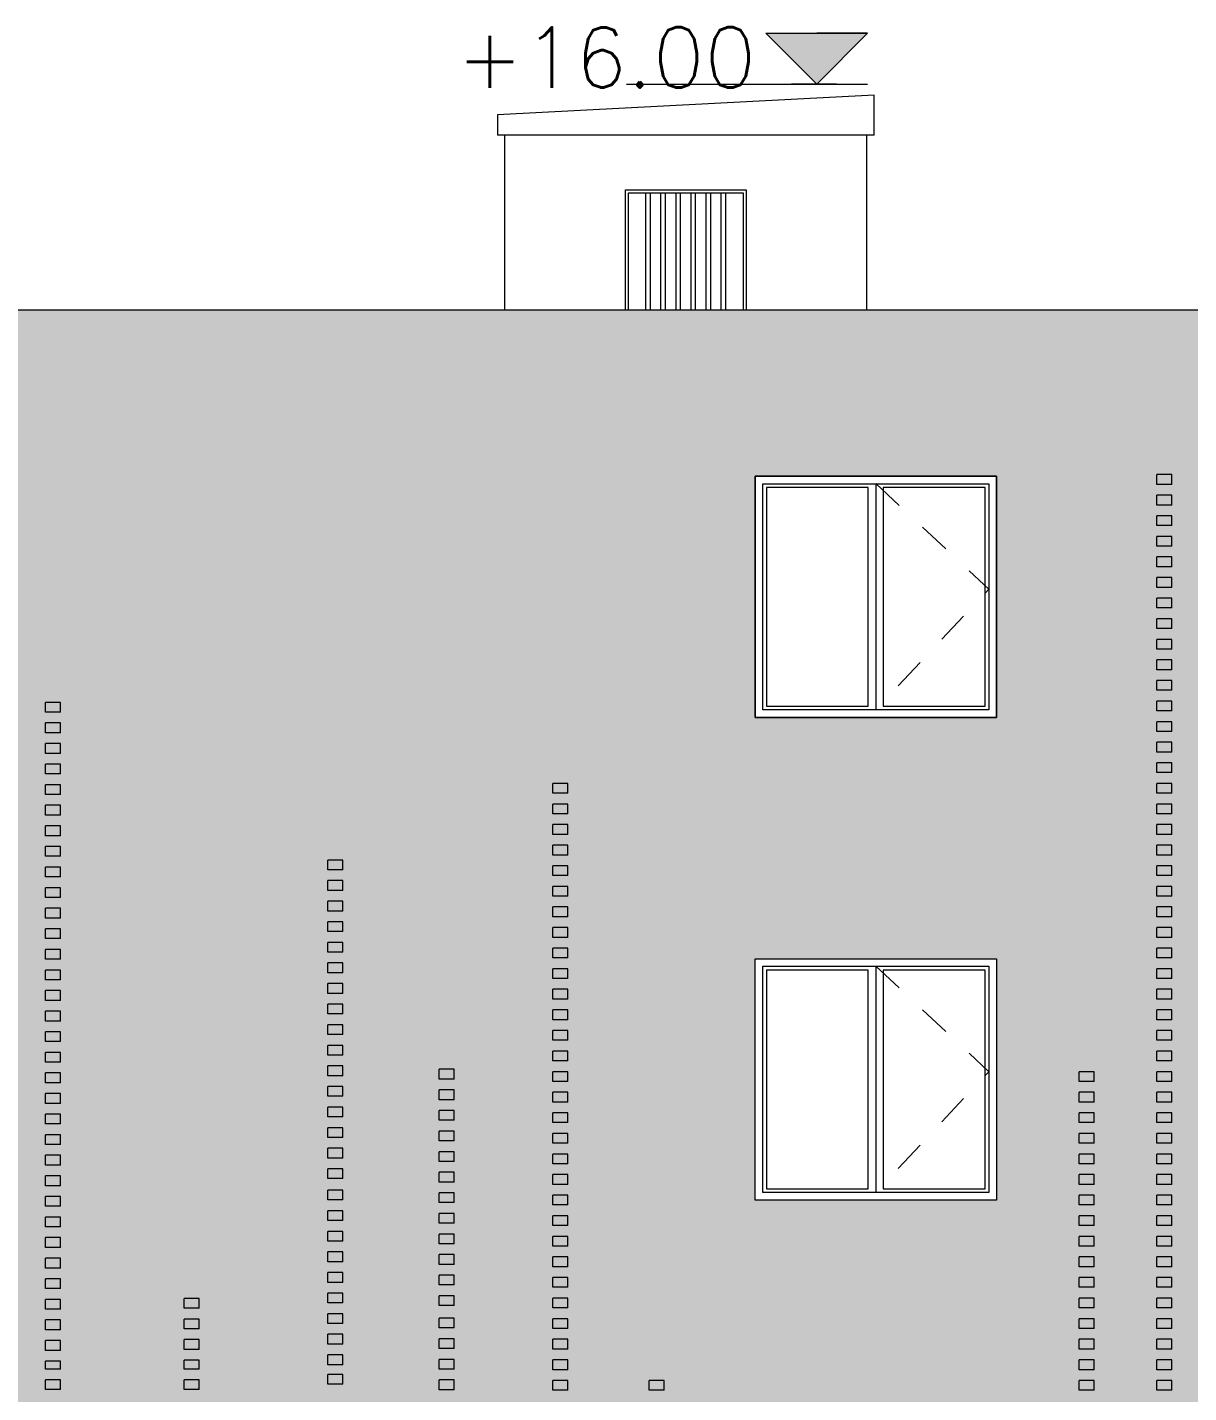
# Model space of a CAD drawing. Header units: metres. Extents: x 476297 to 476657, y 4620828 to 4621206.
# Drawn here: x 476553.7 to 476561.4, y 4621031.99 to 4621041.04 of the extents above; entities that cross this region are included whole.
import ezdxf

# ---------------------------------------------------------------- set-up
doc = ezdxf.new("R2010")
doc.units = ezdxf.units.M
doc.header["$MEASUREMENT"] = 0
doc.linetypes.add('Dashed', pattern=[0.423333, 0.211667, -0.211667])
for name, color, linetype in [('0_Pen_No__1', 7, 'Continuous'), ('0_Pen_No__250', 7, 'Continuous'), ('0_Pen_No__7', 7, 'Continuous'), ('2D Drafting - General_Pen_No__7', 7, 'Continuous'), ('New2D Drafting - General_Pen_No__30_Pen_No__9_Pen_No__9', 7, 'Continuous'), ('NewNew_SAVELE_CONT-MJR_Pen_No__30', 7, 'Continuous'), ('Newshenobebi', 7, 'Continuous'), ('NewStructural - Bearing', 7, 'Continuous'), ('Structural - Bearing_Pen_No__7_Pen_No__7', 7, 'Continuous'), ('zoma_Pen_No__1', 7, 'Continuous')]:
    doc.layers.add(name, color=color, linetype=linetype)

msp = doc.modelspace()

# ---------------------------------------------------------------- hatches: boundary and pattern name
at = {"layer": '0_Pen_No__250', "linetype": 'Continuous', "lineweight": 0}
msp.add_hatch(color=142, dxfattribs=at).paths.add_polyline_path([(476558.9339, 4621040.6655), (476558.5962, 4621041.0031), (476559.2714, 4621041.0032)])
at = {"layer": 'New2D Drafting - General_Pen_No__30_Pen_No__9_Pen_No__9', "linetype": 'Continuous', "lineweight": 0}
h = msp.add_hatch(dxfattribs=at)
h.set_pattern_fill('BRICK___RUNNING_BOND', color=252, style=0, pattern_type=2)
h.set_pattern_definition([(180, (476560.325686, 4621034.17524), (0, 0.06664), []), (90, (476560.32569, 4621034.17524), (0.2448, 0), [0.06664, -0.06664]), (90, (476560.20329, 4621034.24188), (0.2448, 0), [0.06664, -0.06664])])
h.paths.add_polyline_path([(476553.1553, 4621031.666), (476553.2251, 4621031.666), (476553.2251, 4621029.066), (476570.9254, 4621029.066), (476570.9254, 4621024.666), (476570.9954, 4621024.666), (476570.9954, 4621029.166), (476570.9954, 4621039.1656), (476553.1553, 4621039.1656), (476553.1553, 4621038.706)])
h.paths.add_polyline_path([(476558.5251, 4621031.666), (476560.1251, 4621031.666), (476560.1251, 4621030.066), (476558.5251, 4621030.066)], flags=0)
h.paths.add_polyline_path([(476560.1251, 4621036.466), (476560.1251, 4621038.066), (476558.5251, 4621038.066), (476558.5251, 4621036.466)], flags=0)
h.paths.add_polyline_path([(476558.5251, 4621034.866), (476560.1251, 4621034.866), (476560.1251, 4621033.266), (476558.5251, 4621033.266)], flags=0)
h.paths.add_polyline_path([(476565.8257, 4621030.066), (476564.2253, 4621030.066), (476564.2253, 4621031.666), (476565.8257, 4621031.666)], flags=0)
h.paths.add_polyline_path([(476564.2253, 4621034.866), (476565.8257, 4621034.866), (476565.8257, 4621033.266), (476564.2253, 4621033.266)], flags=0)
h.paths.add_polyline_path([(476564.2253, 4621038.066), (476564.2253, 4621036.466), (476565.8257, 4621036.466), (476565.8257, 4621038.066)], flags=0)

# ---------------------------------------------------------------- linework, layer by layer
at = {"layer": '0_Pen_No__1', "color": 7, "linetype": 'Continuous', "lineweight": 0, "flags": 128}
for points in [[(476558.9339, 4621040.6655), (476558.5962, 4621041.0031), (476558.9338, 4621041.0032)], [(476558.9339, 4621040.6655), (476559.2714, 4621041.0032), (476558.9338, 4621041.0032)], [(476557.6715, 4621040.6652), (476559.2715, 4621040.6656)]]:
    msp.add_lwpolyline(points, dxfattribs=at)
at = {"layer": '0_Pen_No__250', "color": 142, "linetype": 'Continuous', "lineweight": 0, "flags": 128}
msp.add_lwpolyline([(476558.9339, 4621040.6655), (476558.5962, 4621041.0031), (476559.2714, 4621041.0032)], close=True, dxfattribs=at)
at = {"layer": '0_Pen_No__7', "color": 7, "linetype": 'Continuous', "lineweight": 0}
for p, q in [((476559.3157, 4621040.5933), (476556.8152, 4621040.4616)), ((476556.8152, 4621040.4616), (476556.8152, 4621040.3276)), ((476559.3157, 4621040.3276), (476556.8152, 4621040.3276))]:
    msp.add_line(p, q, dxfattribs=at)
at = {"layer": '0_Pen_No__7', "color": 7, "linetype": 'Continuous', "lineweight": 0, "flags": 128}
for points in [[(476558.5251, 4621038.066), (476560.1251, 4621038.066), (476560.1251, 4621036.466), (476558.5251, 4621036.466)], [(476558.5251, 4621034.866), (476560.1251, 4621034.866), (476560.1251, 4621033.266), (476558.5251, 4621033.266)]]:
    msp.add_lwpolyline(points, close=True, dxfattribs=at)
at = {"layer": '2D Drafting - General_Pen_No__7', "color": 7, "linetype": 'Dashed', "lineweight": 0, "flags": 128}
for points in [[(476559.3247, 4621038.0166), (476560.0749, 4621037.3168), (476559.3252, 4621036.516)], [(476559.3247, 4621034.8166), (476560.0749, 4621034.1168), (476559.3252, 4621033.316)]]:
    msp.add_lwpolyline(points, dxfattribs=at)
at = {"layer": 'New2D Drafting - General_Pen_No__30_Pen_No__9_Pen_No__9', "color": 7, "linetype": 'Continuous', "lineweight": 0, "flags": 128}
for points in [[(476553.1553, 4621031.666), (476553.2251, 4621031.666), (476553.2251, 4621029.066), (476570.9254, 4621029.066), (476570.9254, 4621024.666), (476570.9954, 4621024.666), (476570.9954, 4621029.166), (476570.9954, 4621039.1656), (476553.1553, 4621039.1656), (476553.1553, 4621038.706)], [(476560.1251, 4621036.466), (476560.1251, 4621038.066), (476558.5251, 4621038.066), (476558.5251, 4621036.466)], [(476558.5251, 4621034.866), (476560.1251, 4621034.866), (476560.1251, 4621033.266), (476558.5251, 4621033.266)]]:
    msp.add_lwpolyline(points, close=True, dxfattribs=at)
at = {"layer": 'NewNew_SAVELE_CONT-MJR_Pen_No__30', "color": 7, "linetype": 'Continuous', "lineweight": 0}
msp.add_line((476559.3157, 4621040.3276), (476559.3157, 4621040.5933), dxfattribs=at)
at = {"layer": 'Newshenobebi', "color": 7, "linetype": 'Continuous', "lineweight": 0}
for p, q in [((476557.8002, 4621039.1656), (476557.8002, 4621039.9454)), ((476557.8302, 4621039.1656), (476557.8302, 4621039.9454)), ((476557.9002, 4621039.1656), (476557.9002, 4621039.9454)), ((476557.9302, 4621039.1656), (476557.9302, 4621039.9454)), ((476558.0002, 4621039.1656), (476558.0002, 4621039.9454)), ((476558.0302, 4621039.1656), (476558.0302, 4621039.9454)), ((476558.1002, 4621039.1656), (476558.1002, 4621039.9454)), ((476558.1302, 4621039.1656), (476558.1302, 4621039.9454)), ((476558.2002, 4621039.1656), (476558.2002, 4621039.9454)), ((476558.2302, 4621039.1656), (476558.2302, 4621039.9454)), ((476558.3002, 4621039.1656), (476558.3002, 4621039.9454)), ((476558.3302, 4621039.1656), (476558.3302, 4621039.9454))]:
    msp.add_line(p, q, dxfattribs=at)
for points in [[(476557.6652, 4621039.1656), (476557.6652, 4621039.9654), (476558.4652, 4621039.9654), (476558.4652, 4621039.1656)], [(476557.6852, 4621039.1656), (476557.6852, 4621039.9454), (476558.4452, 4621039.9454), (476558.4452, 4621039.1656)]]:
    msp.add_lwpolyline(points, dxfattribs=at)
at = {"layer": 'NewStructural - Bearing', "color": 7, "linetype": 'Continuous', "lineweight": 0}
for p, q in [((476559.0652, 4621040.6654), (476558.7652, 4621040.6654)), ((476556.8652, 4621039.1656), (476556.8652, 4621040.3276)), ((476559.2657, 4621039.1656), (476559.2657, 4621040.3276)), ((476561.1892, 4621038.011), (476561.1892, 4621038.076)), ((476561.2889, 4621038.076), (476561.1892, 4621038.076)), ((476561.2889, 4621038.011), (476561.2889, 4621038.076)), ((476561.2889, 4621038.011), (476561.1892, 4621038.011)), ((476561.1892, 4621037.8745), (476561.1892, 4621037.9395)), ((476561.2889, 4621037.9395), (476561.1892, 4621037.9395)), ((476561.2889, 4621037.8745), (476561.2889, 4621037.9395)), ((476561.2889, 4621037.8745), (476561.1892, 4621037.8745)), ((476561.1892, 4621037.738), (476561.1892, 4621037.803)), ((476561.2889, 4621037.803), (476561.1892, 4621037.803)), ((476561.2889, 4621037.738), (476561.2889, 4621037.803)), ((476561.2889, 4621037.738), (476561.1892, 4621037.738)), ((476561.1892, 4621037.6015), (476561.1892, 4621037.6665)), ((476561.2889, 4621037.6665), (476561.1892, 4621037.6665)), ((476561.2889, 4621037.6015), (476561.2889, 4621037.6665)), ((476561.2889, 4621037.6015), (476561.1892, 4621037.6015)), ((476561.1892, 4621037.465), (476561.1892, 4621037.53)), ((476561.2889, 4621037.53), (476561.1892, 4621037.53)), ((476561.2889, 4621037.465), (476561.2889, 4621037.53)), ((476561.2889, 4621037.465), (476561.1892, 4621037.465)), ((476561.1892, 4621037.3284), (476561.1892, 4621037.3934)), ((476561.2889, 4621037.3934), (476561.1892, 4621037.3934)), ((476561.2889, 4621037.3284), (476561.2889, 4621037.3934)), ((476561.2889, 4621037.3284), (476561.1892, 4621037.3284)), ((476561.1892, 4621037.1919), (476561.1892, 4621037.2569)), ((476561.2889, 4621037.2569), (476561.1892, 4621037.2569)), ((476561.2889, 4621037.1919), (476561.2889, 4621037.2569)), ((476561.2889, 4621037.1919), (476561.1892, 4621037.1919)), ((476561.1892, 4621037.0554), (476561.1892, 4621037.1204)), ((476561.2889, 4621037.1204), (476561.1892, 4621037.1204)), ((476561.2889, 4621037.0554), (476561.1892, 4621037.0554)), ((476561.2889, 4621037.0554), (476561.2889, 4621037.1204)), ((476561.1892, 4621036.9189), (476561.1892, 4621036.9839)), ((476561.2889, 4621036.9839), (476561.1892, 4621036.9839)), ((476561.2889, 4621036.9189), (476561.2889, 4621036.9839)), ((476561.2889, 4621036.9189), (476561.1892, 4621036.9189)), ((476561.1892, 4621036.7824), (476561.1892, 4621036.8474)), ((476561.2889, 4621036.8474), (476561.1892, 4621036.8474)), ((476561.2889, 4621036.7824), (476561.1892, 4621036.7824)), ((476561.2889, 4621036.7824), (476561.2889, 4621036.8474)), ((476561.1892, 4621036.6459), (476561.1892, 4621036.7109)), ((476561.2889, 4621036.7109), (476561.1892, 4621036.7109)), ((476561.2889, 4621036.6459), (476561.2889, 4621036.7109)), ((476561.2889, 4621036.6459), (476561.1892, 4621036.6459)), ((476553.818, 4621036.5008), (476553.818, 4621036.5658)), ((476553.9176, 4621036.5658), (476553.818, 4621036.5658)), ((476553.9176, 4621036.5008), (476553.818, 4621036.5008)), ((476553.9176, 4621036.5008), (476553.9176, 4621036.5658)), ((476561.1892, 4621036.5093), (476561.1892, 4621036.5743)), ((476561.2889, 4621036.5743), (476561.1892, 4621036.5743)), ((476561.2889, 4621036.5093), (476561.1892, 4621036.5093)), ((476561.2889, 4621036.5093), (476561.2889, 4621036.5743)), ((476553.818, 4621036.3643), (476553.818, 4621036.4293)), ((476553.9176, 4621036.4293), (476553.818, 4621036.4293)), ((476553.9176, 4621036.3643), (476553.9176, 4621036.4293)), ((476561.1892, 4621036.3728), (476561.1892, 4621036.4378)), ((476561.2889, 4621036.4378), (476561.1892, 4621036.4378)), ((476561.2889, 4621036.3728), (476561.2889, 4621036.4378)), ((476553.9176, 4621036.3643), (476553.818, 4621036.3643)), ((476561.2889, 4621036.3728), (476561.1892, 4621036.3728)), ((476553.818, 4621036.2278), (476553.818, 4621036.2928)), ((476553.9176, 4621036.2928), (476553.818, 4621036.2928)), ((476553.9176, 4621036.2278), (476553.818, 4621036.2278)), ((476553.9176, 4621036.2278), (476553.9176, 4621036.2928)), ((476561.1892, 4621036.2363), (476561.1892, 4621036.3013)), ((476561.2889, 4621036.3013), (476561.1892, 4621036.3013)), ((476561.2889, 4621036.2363), (476561.1892, 4621036.2363)), ((476561.2889, 4621036.2363), (476561.2889, 4621036.3013)), ((476553.818, 4621036.0912), (476553.818, 4621036.1562)), ((476553.9176, 4621036.1562), (476553.818, 4621036.1562)), ((476553.9176, 4621036.0912), (476553.9176, 4621036.1562)), ((476561.1892, 4621036.0998), (476561.1892, 4621036.1648)), ((476561.2889, 4621036.1648), (476561.1892, 4621036.1648)), ((476561.2889, 4621036.0998), (476561.2889, 4621036.1648)), ((476553.9176, 4621036.0912), (476553.818, 4621036.0912)), ((476561.2889, 4621036.0998), (476561.1892, 4621036.0998)), ((476553.818, 4621035.9547), (476553.818, 4621036.0197)), ((476553.9176, 4621036.0197), (476553.818, 4621036.0197)), ((476553.9176, 4621035.9547), (476553.818, 4621035.9547)), ((476553.9176, 4621035.9547), (476553.9176, 4621036.0197)), ((476557.1839, 4621035.9633), (476557.1839, 4621036.0283)), ((476557.2836, 4621036.0283), (476557.1839, 4621036.0283)), ((476557.2836, 4621035.9633), (476557.1839, 4621035.9633)), ((476557.2836, 4621035.9633), (476557.2836, 4621036.0283)), ((476561.1892, 4621035.9633), (476561.1892, 4621036.0283)), ((476561.2889, 4621036.0283), (476561.1892, 4621036.0283)), ((476561.2889, 4621035.9633), (476561.1892, 4621035.9633)), ((476561.2889, 4621035.9633), (476561.2889, 4621036.0283)), ((476553.818, 4621035.8182), (476553.818, 4621035.8832)), ((476553.9176, 4621035.8832), (476553.818, 4621035.8832)), ((476553.9176, 4621035.8182), (476553.9176, 4621035.8832)), ((476557.1839, 4621035.8268), (476557.1839, 4621035.8918)), ((476557.2836, 4621035.8918), (476557.1839, 4621035.8918)), ((476557.2836, 4621035.8268), (476557.2836, 4621035.8918)), ((476561.1892, 4621035.8268), (476561.1892, 4621035.8918)), ((476561.2889, 4621035.8918), (476561.1892, 4621035.8918)), ((476561.2889, 4621035.8268), (476561.2889, 4621035.8918)), ((476553.9176, 4621035.8182), (476553.818, 4621035.8182)), ((476557.2836, 4621035.8268), (476557.1839, 4621035.8268)), ((476561.2889, 4621035.8268), (476561.1892, 4621035.8268)), ((476553.818, 4621035.6817), (476553.818, 4621035.7467)), ((476553.9176, 4621035.7467), (476553.818, 4621035.7467)), ((476553.9176, 4621035.6817), (476553.818, 4621035.6817)), ((476553.9176, 4621035.6817), (476553.9176, 4621035.7467)), ((476557.1839, 4621035.6902), (476557.1839, 4621035.7552)), ((476557.2836, 4621035.7552), (476557.1839, 4621035.7552)), ((476557.2836, 4621035.6902), (476557.1839, 4621035.6902)), ((476557.2836, 4621035.6902), (476557.2836, 4621035.7552)), ((476561.1892, 4621035.6902), (476561.1892, 4621035.7552)), ((476561.2889, 4621035.7552), (476561.1892, 4621035.7552)), ((476561.2889, 4621035.6902), (476561.1892, 4621035.6902)), ((476561.2889, 4621035.6902), (476561.2889, 4621035.7552)), ((476553.818, 4621035.5452), (476553.818, 4621035.6102)), ((476553.9176, 4621035.6102), (476553.818, 4621035.6102)), ((476553.9176, 4621035.5452), (476553.9176, 4621035.6102)), ((476557.1839, 4621035.5537), (476557.1839, 4621035.6187)), ((476557.2836, 4621035.6187), (476557.1839, 4621035.6187)), ((476557.2836, 4621035.5537), (476557.2836, 4621035.6187)), ((476561.1892, 4621035.5537), (476561.1892, 4621035.6187)), ((476561.2889, 4621035.6187), (476561.1892, 4621035.6187)), ((476561.2889, 4621035.5537), (476561.2889, 4621035.6187)), ((476553.9176, 4621035.5452), (476553.818, 4621035.5452)), ((476555.6912, 4621035.4553), (476555.6912, 4621035.5203)), ((476555.7909, 4621035.5203), (476555.6912, 4621035.5203)), ((476555.7909, 4621035.4553), (476555.7909, 4621035.5203)), ((476557.2836, 4621035.5537), (476557.1839, 4621035.5537)), ((476561.2889, 4621035.5537), (476561.1892, 4621035.5537)), ((476553.818, 4621035.4087), (476553.818, 4621035.4737)), ((476553.9176, 4621035.4737), (476553.818, 4621035.4737)), ((476553.9176, 4621035.4087), (476553.818, 4621035.4087)), ((476553.9176, 4621035.4087), (476553.9176, 4621035.4737)), ((476555.7909, 4621035.4553), (476555.6912, 4621035.4553)), ((476557.1839, 4621035.4172), (476557.1839, 4621035.4822)), ((476557.2836, 4621035.4822), (476557.1839, 4621035.4822)), ((476557.2836, 4621035.4172), (476557.1839, 4621035.4172)), ((476557.2836, 4621035.4172), (476557.2836, 4621035.4822)), ((476561.1892, 4621035.4172), (476561.1892, 4621035.4822)), ((476561.2889, 4621035.4822), (476561.1892, 4621035.4822)), ((476561.2889, 4621035.4172), (476561.1892, 4621035.4172)), ((476561.2889, 4621035.4172), (476561.2889, 4621035.4822)), ((476553.818, 4621035.2721), (476553.818, 4621035.3371)), ((476553.9176, 4621035.3371), (476553.818, 4621035.3371)), ((476553.9176, 4621035.2721), (476553.9176, 4621035.3371)), ((476555.6912, 4621035.3188), (476555.6912, 4621035.3838)), ((476555.7909, 4621035.3838), (476555.6912, 4621035.3838)), ((476555.7909, 4621035.3188), (476555.6912, 4621035.3188)), ((476555.7909, 4621035.3188), (476555.7909, 4621035.3838)), ((476557.1839, 4621035.2807), (476557.1839, 4621035.3457)), ((476557.2836, 4621035.3457), (476557.1839, 4621035.3457)), ((476557.2836, 4621035.2807), (476557.2836, 4621035.3457)), ((476561.1892, 4621035.2807), (476561.1892, 4621035.3457)), ((476561.2889, 4621035.3457), (476561.1892, 4621035.3457)), ((476561.2889, 4621035.2807), (476561.2889, 4621035.3457)), ((476553.9176, 4621035.2721), (476553.818, 4621035.2721)), ((476555.6912, 4621035.1823), (476555.6912, 4621035.2473)), ((476555.7909, 4621035.2473), (476555.6912, 4621035.2473)), ((476555.7909, 4621035.1823), (476555.7909, 4621035.2473)), ((476557.2836, 4621035.2807), (476557.1839, 4621035.2807)), ((476561.2889, 4621035.2807), (476561.1892, 4621035.2807)), ((476553.818, 4621035.1356), (476553.818, 4621035.2006)), ((476553.9176, 4621035.2006), (476553.818, 4621035.2006)), ((476553.9176, 4621035.1356), (476553.818, 4621035.1356)), ((476553.9176, 4621035.1356), (476553.9176, 4621035.2006)), ((476555.7909, 4621035.1823), (476555.6912, 4621035.1823)), ((476557.1839, 4621035.1442), (476557.1839, 4621035.2092)), ((476557.2836, 4621035.2092), (476557.1839, 4621035.2092)), ((476557.2836, 4621035.1442), (476557.1839, 4621035.1442)), ((476557.2836, 4621035.1442), (476557.2836, 4621035.2092)), ((476561.1892, 4621035.1442), (476561.1892, 4621035.2092)), ((476561.2889, 4621035.2092), (476561.1892, 4621035.2092)), ((476561.2889, 4621035.1442), (476561.1892, 4621035.1442)), ((476561.2889, 4621035.1442), (476561.2889, 4621035.2092)), ((476553.818, 4621034.9991), (476553.818, 4621035.0641)), ((476553.9176, 4621035.0641), (476553.818, 4621035.0641)), ((476553.9176, 4621034.9991), (476553.9176, 4621035.0641)), ((476555.6912, 4621035.0457), (476555.6912, 4621035.1107)), ((476555.7909, 4621035.1107), (476555.6912, 4621035.1107)), ((476555.7909, 4621035.0457), (476555.6912, 4621035.0457)), ((476555.7909, 4621035.0457), (476555.7909, 4621035.1107)), ((476557.1839, 4621035.0077), (476557.1839, 4621035.0727)), ((476557.2836, 4621035.0727), (476557.1839, 4621035.0727)), ((476557.2836, 4621035.0077), (476557.2836, 4621035.0727)), ((476561.1892, 4621035.0077), (476561.1892, 4621035.0727)), ((476561.2889, 4621035.0727), (476561.1892, 4621035.0727)), ((476561.2889, 4621035.0077), (476561.2889, 4621035.0727)), ((476553.9176, 4621034.9991), (476553.818, 4621034.9991)), ((476555.6912, 4621034.9092), (476555.6912, 4621034.9742)), ((476555.7909, 4621034.9742), (476555.6912, 4621034.9742)), ((476555.7909, 4621034.9092), (476555.7909, 4621034.9742)), ((476557.2836, 4621035.0077), (476557.1839, 4621035.0077)), ((476561.2889, 4621035.0077), (476561.1892, 4621035.0077)), ((476553.818, 4621034.8626), (476553.818, 4621034.9276)), ((476553.9176, 4621034.9276), (476553.818, 4621034.9276)), ((476553.9176, 4621034.8626), (476553.818, 4621034.8626)), ((476553.9176, 4621034.8626), (476553.9176, 4621034.9276)), ((476555.7909, 4621034.9092), (476555.6912, 4621034.9092)), ((476557.1839, 4621034.8711), (476557.1839, 4621034.9361)), ((476557.2836, 4621034.9361), (476557.1839, 4621034.9361)), ((476557.2836, 4621034.8711), (476557.1839, 4621034.8711)), ((476557.2836, 4621034.8711), (476557.2836, 4621034.9361)), ((476561.1892, 4621034.8711), (476561.1892, 4621034.9361)), ((476561.2889, 4621034.9361), (476561.1892, 4621034.9361)), ((476561.2889, 4621034.8711), (476561.1892, 4621034.8711)), ((476561.2889, 4621034.8711), (476561.2889, 4621034.9361)), ((476553.818, 4621034.7261), (476553.818, 4621034.7911)), ((476553.9176, 4621034.7911), (476553.818, 4621034.7911)), ((476553.9176, 4621034.7261), (476553.9176, 4621034.7911)), ((476555.6912, 4621034.7727), (476555.6912, 4621034.8377)), ((476555.7909, 4621034.8377), (476555.6912, 4621034.8377)), ((476555.7909, 4621034.7727), (476555.6912, 4621034.7727)), ((476555.7909, 4621034.7727), (476555.7909, 4621034.8377)), ((476557.1839, 4621034.7346), (476557.1839, 4621034.7996)), ((476557.2836, 4621034.7996), (476557.1839, 4621034.7996)), ((476557.2836, 4621034.7346), (476557.2836, 4621034.7996)), ((476561.1892, 4621034.7346), (476561.1892, 4621034.7996)), ((476561.2889, 4621034.7996), (476561.1892, 4621034.7996)), ((476561.2889, 4621034.7346), (476561.2889, 4621034.7996)), ((476553.9176, 4621034.7261), (476553.818, 4621034.7261)), ((476555.6912, 4621034.6362), (476555.6912, 4621034.7012)), ((476555.7909, 4621034.7012), (476555.6912, 4621034.7012)), ((476555.7909, 4621034.6362), (476555.7909, 4621034.7012)), ((476557.2836, 4621034.7346), (476557.1839, 4621034.7346)), ((476561.2889, 4621034.7346), (476561.1892, 4621034.7346)), ((476553.818, 4621034.5896), (476553.818, 4621034.6546)), ((476553.9176, 4621034.6546), (476553.818, 4621034.6546)), ((476553.9176, 4621034.5896), (476553.818, 4621034.5896)), ((476553.9176, 4621034.5896), (476553.9176, 4621034.6546)), ((476555.7909, 4621034.6362), (476555.6912, 4621034.6362)), ((476557.1839, 4621034.5981), (476557.1839, 4621034.6631)), ((476557.2836, 4621034.6631), (476557.1839, 4621034.6631)), ((476557.2836, 4621034.5981), (476557.1839, 4621034.5981)), ((476557.2836, 4621034.5981), (476557.2836, 4621034.6631)), ((476561.1892, 4621034.5981), (476561.1892, 4621034.6631)), ((476561.2889, 4621034.6631), (476561.1892, 4621034.6631)), ((476561.2889, 4621034.5981), (476561.1892, 4621034.5981)), ((476561.2889, 4621034.5981), (476561.2889, 4621034.6631)), ((476553.818, 4621034.453), (476553.818, 4621034.518)), ((476553.9176, 4621034.518), (476553.818, 4621034.518)), ((476553.9176, 4621034.453), (476553.9176, 4621034.518)), ((476555.6912, 4621034.4997), (476555.6912, 4621034.5647)), ((476555.7909, 4621034.5647), (476555.6912, 4621034.5647)), ((476555.7909, 4621034.4997), (476555.6912, 4621034.4997)), ((476555.7909, 4621034.4997), (476555.7909, 4621034.5647)), ((476557.1839, 4621034.4616), (476557.1839, 4621034.5266)), ((476557.2836, 4621034.5266), (476557.1839, 4621034.5266)), ((476557.2836, 4621034.4616), (476557.2836, 4621034.5266)), ((476561.1892, 4621034.4616), (476561.1892, 4621034.5266)), ((476561.2889, 4621034.5266), (476561.1892, 4621034.5266)), ((476561.2889, 4621034.4616), (476561.2889, 4621034.5266)), ((476553.9176, 4621034.453), (476553.818, 4621034.453)), ((476555.6912, 4621034.3632), (476555.6912, 4621034.4282)), ((476555.7909, 4621034.4282), (476555.6912, 4621034.4282)), ((476555.7909, 4621034.3632), (476555.7909, 4621034.4282)), ((476557.2836, 4621034.4616), (476557.1839, 4621034.4616)), ((476561.2889, 4621034.4616), (476561.1892, 4621034.4616)), ((476553.818, 4621034.3165), (476553.818, 4621034.3815)), ((476553.9176, 4621034.3815), (476553.818, 4621034.3815)), ((476553.9176, 4621034.3165), (476553.818, 4621034.3165)), ((476553.9176, 4621034.3165), (476553.9176, 4621034.3815)), ((476555.7909, 4621034.3632), (476555.6912, 4621034.3632)), ((476557.1839, 4621034.3251), (476557.1839, 4621034.3901)), ((476557.2836, 4621034.3901), (476557.1839, 4621034.3901)), ((476557.2836, 4621034.3251), (476557.1839, 4621034.3251)), ((476557.2836, 4621034.3251), (476557.2836, 4621034.3901)), ((476561.1892, 4621034.3251), (476561.1892, 4621034.3901)), ((476561.2889, 4621034.3901), (476561.1892, 4621034.3901)), ((476561.2889, 4621034.3251), (476561.1892, 4621034.3251)), ((476561.2889, 4621034.3251), (476561.2889, 4621034.3901)), ((476553.818, 4621034.18), (476553.818, 4621034.245)), ((476553.9176, 4621034.245), (476553.818, 4621034.245)), ((476553.9176, 4621034.18), (476553.9176, 4621034.245)), ((476555.6912, 4621034.2266), (476555.6912, 4621034.2916)), ((476555.7909, 4621034.2916), (476555.6912, 4621034.2916)), ((476555.7909, 4621034.2266), (476555.6912, 4621034.2266)), ((476555.7909, 4621034.2266), (476555.7909, 4621034.2916)), ((476557.1839, 4621034.1885), (476557.1839, 4621034.2535)), ((476557.2836, 4621034.2535), (476557.1839, 4621034.2535)), ((476557.2836, 4621034.1885), (476557.2836, 4621034.2535)), ((476561.1892, 4621034.1885), (476561.1892, 4621034.2535)), ((476561.2889, 4621034.2535), (476561.1892, 4621034.2535)), ((476561.2889, 4621034.1885), (476561.2889, 4621034.2535)), ((476553.9176, 4621034.18), (476553.818, 4621034.18)), ((476555.6912, 4621034.0901), (476555.6912, 4621034.1551)), ((476555.7909, 4621034.1551), (476555.6912, 4621034.1551)), ((476555.7909, 4621034.0901), (476555.7909, 4621034.1551)), ((476557.2836, 4621034.1885), (476557.1839, 4621034.1885)), ((476561.2889, 4621034.1885), (476561.1892, 4621034.1885)), ((476553.818, 4621034.0435), (476553.818, 4621034.1085)), ((476553.9176, 4621034.1085), (476553.818, 4621034.1085)), ((476553.9176, 4621034.0435), (476553.818, 4621034.0435)), ((476553.9176, 4621034.0435), (476553.9176, 4621034.1085)), ((476555.7909, 4621034.0901), (476555.6912, 4621034.0901)), ((476556.4287, 4621034.0676), (476556.4287, 4621034.1326)), ((476556.5284, 4621034.1326), (476556.4287, 4621034.1326)), ((476556.5284, 4621034.0676), (476556.4287, 4621034.0676)), ((476556.5284, 4621034.0676), (476556.5284, 4621034.1326)), ((476557.1839, 4621034.052), (476557.1839, 4621034.117)), ((476557.2836, 4621034.117), (476557.1839, 4621034.117)), ((476557.2836, 4621034.052), (476557.1839, 4621034.052)), ((476557.2836, 4621034.052), (476557.2836, 4621034.117)), ((476560.6745, 4621034.052), (476560.6745, 4621034.117)), ((476560.7741, 4621034.117), (476560.6745, 4621034.117)), ((476560.7741, 4621034.052), (476560.6745, 4621034.052)), ((476560.7741, 4621034.052), (476560.7741, 4621034.117)), ((476561.1892, 4621034.052), (476561.1892, 4621034.117)), ((476561.2889, 4621034.117), (476561.1892, 4621034.117)), ((476561.2889, 4621034.052), (476561.1892, 4621034.052)), ((476561.2889, 4621034.052), (476561.2889, 4621034.117)), ((476553.818, 4621033.907), (476553.818, 4621033.972)), ((476553.9176, 4621033.972), (476553.818, 4621033.972)), ((476553.9176, 4621033.907), (476553.9176, 4621033.972)), ((476555.6912, 4621033.9536), (476555.6912, 4621034.0186)), ((476555.7909, 4621034.0186), (476555.6912, 4621034.0186)), ((476555.7909, 4621033.9536), (476555.6912, 4621033.9536)), ((476555.7909, 4621033.9536), (476555.7909, 4621034.0186)), ((476556.4287, 4621033.9311), (476556.4287, 4621033.9961)), ((476556.5284, 4621033.9961), (476556.4287, 4621033.9961)), ((476556.5284, 4621033.9311), (476556.5284, 4621033.9961)), ((476557.1839, 4621033.9155), (476557.1839, 4621033.9805)), ((476557.2836, 4621033.9805), (476557.1839, 4621033.9805)), ((476557.2836, 4621033.9155), (476557.2836, 4621033.9805)), ((476560.6745, 4621033.9155), (476560.6745, 4621033.9805)), ((476560.7741, 4621033.9805), (476560.6745, 4621033.9805)), ((476560.7741, 4621033.9155), (476560.7741, 4621033.9805)), ((476561.1892, 4621033.9155), (476561.1892, 4621033.9805)), ((476561.2889, 4621033.9805), (476561.1892, 4621033.9805)), ((476561.2889, 4621033.9155), (476561.2889, 4621033.9805)), ((476553.9176, 4621033.907), (476553.818, 4621033.907)), ((476555.6912, 4621033.8171), (476555.6912, 4621033.8821)), ((476555.7909, 4621033.8821), (476555.6912, 4621033.8821)), ((476555.7909, 4621033.8171), (476555.7909, 4621033.8821)), ((476556.5284, 4621033.9311), (476556.4287, 4621033.9311)), ((476557.2836, 4621033.9155), (476557.1839, 4621033.9155)), ((476560.7741, 4621033.9155), (476560.6745, 4621033.9155)), ((476561.2889, 4621033.9155), (476561.1892, 4621033.9155)), ((476553.818, 4621033.7705), (476553.818, 4621033.8355)), ((476553.9176, 4621033.8355), (476553.818, 4621033.8355)), ((476553.9176, 4621033.7705), (476553.9176, 4621033.8355)), ((476555.7909, 4621033.8171), (476555.6912, 4621033.8171)), ((476556.4287, 4621033.7946), (476556.4287, 4621033.8596)), ((476556.5284, 4621033.8596), (476556.4287, 4621033.8596)), ((476556.5284, 4621033.7946), (476556.4287, 4621033.7946)), ((476556.5284, 4621033.7946), (476556.5284, 4621033.8596)), ((476557.1839, 4621033.779), (476557.1839, 4621033.844)), ((476557.2836, 4621033.844), (476557.1839, 4621033.844)), ((476557.2836, 4621033.779), (476557.1839, 4621033.779)), ((476557.2836, 4621033.779), (476557.2836, 4621033.844)), ((476560.6745, 4621033.779), (476560.6745, 4621033.844)), ((476560.7741, 4621033.844), (476560.6745, 4621033.844)), ((476560.7741, 4621033.779), (476560.6745, 4621033.779)), ((476560.7741, 4621033.779), (476560.7741, 4621033.844)), ((476561.1892, 4621033.779), (476561.1892, 4621033.844)), ((476561.2889, 4621033.844), (476561.1892, 4621033.844)), ((476561.2889, 4621033.779), (476561.1892, 4621033.779)), ((476561.2889, 4621033.779), (476561.2889, 4621033.844)), ((476553.9176, 4621033.7705), (476553.818, 4621033.7705)), ((476553.818, 4621033.6339), (476553.818, 4621033.6989)), ((476553.9176, 4621033.6989), (476553.818, 4621033.6989)), ((476553.9176, 4621033.6339), (476553.9176, 4621033.6989)), ((476555.6912, 4621033.6806), (476555.6912, 4621033.7456)), ((476555.7909, 4621033.7456), (476555.6912, 4621033.7456)), ((476555.7909, 4621033.6806), (476555.7909, 4621033.7456)), ((476556.4287, 4621033.658), (476556.4287, 4621033.723)), ((476556.5284, 4621033.723), (476556.4287, 4621033.723)), ((476556.5284, 4621033.658), (476556.5284, 4621033.723)), ((476557.1839, 4621033.6425), (476557.1839, 4621033.7075)), ((476557.2836, 4621033.7075), (476557.1839, 4621033.7075)), ((476557.2836, 4621033.6425), (476557.2836, 4621033.7075)), ((476560.6745, 4621033.6425), (476560.6745, 4621033.7075)), ((476560.7741, 4621033.7075), (476560.6745, 4621033.7075)), ((476560.7741, 4621033.6425), (476560.7741, 4621033.7075)), ((476561.1892, 4621033.6425), (476561.1892, 4621033.7075)), ((476561.2889, 4621033.7075), (476561.1892, 4621033.7075)), ((476561.2889, 4621033.6425), (476561.2889, 4621033.7075)), ((476553.9176, 4621033.6339), (476553.818, 4621033.6339)), ((476555.7909, 4621033.6806), (476555.6912, 4621033.6806)), ((476555.6912, 4621033.544), (476555.6912, 4621033.609)), ((476555.7909, 4621033.609), (476555.6912, 4621033.609)), ((476555.7909, 4621033.544), (476555.7909, 4621033.609)), ((476556.5284, 4621033.658), (476556.4287, 4621033.658)), ((476557.2836, 4621033.6425), (476557.1839, 4621033.6425)), ((476560.7741, 4621033.6425), (476560.6745, 4621033.6425)), ((476561.2889, 4621033.6425), (476561.1892, 4621033.6425)), ((476553.818, 4621033.4974), (476553.818, 4621033.5624)), ((476553.9176, 4621033.5624), (476553.818, 4621033.5624)), ((476553.9176, 4621033.4974), (476553.9176, 4621033.5624)), ((476555.7909, 4621033.544), (476555.6912, 4621033.544)), ((476556.4287, 4621033.5215), (476556.4287, 4621033.5865)), ((476556.5284, 4621033.5865), (476556.4287, 4621033.5865)), ((476556.5284, 4621033.5215), (476556.4287, 4621033.5215)), ((476556.5284, 4621033.5215), (476556.5284, 4621033.5865)), ((476557.1839, 4621033.506), (476557.1839, 4621033.571)), ((476557.2836, 4621033.571), (476557.1839, 4621033.571)), ((476557.2836, 4621033.506), (476557.1839, 4621033.506)), ((476557.2836, 4621033.506), (476557.2836, 4621033.571)), ((476560.6745, 4621033.506), (476560.6745, 4621033.571)), ((476560.7741, 4621033.571), (476560.6745, 4621033.571)), ((476560.7741, 4621033.506), (476560.6745, 4621033.506)), ((476560.7741, 4621033.506), (476560.7741, 4621033.571)), ((476561.1892, 4621033.506), (476561.1892, 4621033.571)), ((476561.2889, 4621033.571), (476561.1892, 4621033.571)), ((476561.2889, 4621033.506), (476561.1892, 4621033.506)), ((476561.2889, 4621033.506), (476561.2889, 4621033.571)), ((476553.9176, 4621033.4974), (476553.818, 4621033.4974)), ((476553.818, 4621033.3609), (476553.818, 4621033.4259)), ((476553.9176, 4621033.4259), (476553.818, 4621033.4259)), ((476553.9176, 4621033.3609), (476553.9176, 4621033.4259)), ((476555.6912, 4621033.4075), (476555.6912, 4621033.4725)), ((476555.7909, 4621033.4725), (476555.6912, 4621033.4725)), ((476555.7909, 4621033.4075), (476555.7909, 4621033.4725)), ((476556.4287, 4621033.385), (476556.4287, 4621033.45)), ((476556.5284, 4621033.45), (476556.4287, 4621033.45)), ((476556.5284, 4621033.385), (476556.5284, 4621033.45)), ((476557.1839, 4621033.3694), (476557.1839, 4621033.4344)), ((476557.2836, 4621033.4344), (476557.1839, 4621033.4344)), ((476557.2836, 4621033.3694), (476557.2836, 4621033.4344)), ((476560.6745, 4621033.3694), (476560.6745, 4621033.4344)), ((476560.7741, 4621033.4344), (476560.6745, 4621033.4344)), ((476560.7741, 4621033.3694), (476560.7741, 4621033.4344)), ((476561.1892, 4621033.3694), (476561.1892, 4621033.4344)), ((476561.2889, 4621033.4344), (476561.1892, 4621033.4344)), ((476561.2889, 4621033.3694), (476561.2889, 4621033.4344)), ((476553.9176, 4621033.3609), (476553.818, 4621033.3609)), ((476555.7909, 4621033.4075), (476555.6912, 4621033.4075)), ((476555.6912, 4621033.2661), (476555.6912, 4621033.3311)), ((476555.7909, 4621033.3311), (476555.6912, 4621033.3311)), ((476555.7909, 4621033.2661), (476555.7909, 4621033.3311)), ((476556.5284, 4621033.385), (476556.4287, 4621033.385)), ((476557.2836, 4621033.3694), (476557.1839, 4621033.3694)), ((476560.7741, 4621033.3694), (476560.6745, 4621033.3694)), ((476561.2889, 4621033.3694), (476561.1892, 4621033.3694)), ((476553.818, 4621033.2244), (476553.818, 4621033.2894)), ((476553.9176, 4621033.2894), (476553.818, 4621033.2894)), ((476553.9176, 4621033.2244), (476553.9176, 4621033.2894)), ((476555.7909, 4621033.2661), (476555.6912, 4621033.2661)), ((476556.4287, 4621033.2485), (476556.4287, 4621033.3135)), ((476556.5284, 4621033.3135), (476556.4287, 4621033.3135)), ((476556.5284, 4621033.2485), (476556.4287, 4621033.2485)), ((476556.5284, 4621033.2485), (476556.5284, 4621033.3135)), ((476557.1839, 4621033.2329), (476557.1839, 4621033.2979)), ((476557.2836, 4621033.2979), (476557.1839, 4621033.2979)), ((476557.2836, 4621033.2329), (476557.1839, 4621033.2329)), ((476557.2836, 4621033.2329), (476557.2836, 4621033.2979)), ((476560.6745, 4621033.2329), (476560.6745, 4621033.2979)), ((476560.7741, 4621033.2979), (476560.6745, 4621033.2979)), ((476560.7741, 4621033.2329), (476560.6745, 4621033.2329)), ((476560.7741, 4621033.2329), (476560.7741, 4621033.2979)), ((476561.1892, 4621033.2329), (476561.1892, 4621033.2979)), ((476561.2889, 4621033.2979), (476561.1892, 4621033.2979)), ((476561.2889, 4621033.2329), (476561.1892, 4621033.2329)), ((476561.2889, 4621033.2329), (476561.2889, 4621033.2979)), ((476553.9176, 4621033.2244), (476553.818, 4621033.2244)), ((476553.818, 4621033.0879), (476553.818, 4621033.1529)), ((476553.9176, 4621033.1529), (476553.818, 4621033.1529)), ((476553.9176, 4621033.0879), (476553.9176, 4621033.1529)), ((476555.6912, 4621033.1296), (476555.6912, 4621033.1946)), ((476555.7909, 4621033.1946), (476555.6912, 4621033.1946)), ((476555.7909, 4621033.1296), (476555.7909, 4621033.1946)), ((476556.4287, 4621033.112), (476556.4287, 4621033.177)), ((476556.5284, 4621033.177), (476556.4287, 4621033.177)), ((476556.5284, 4621033.112), (476556.5284, 4621033.177)), ((476557.1839, 4621033.0964), (476557.1839, 4621033.1614)), ((476557.2836, 4621033.1614), (476557.1839, 4621033.1614)), ((476557.2836, 4621033.0964), (476557.2836, 4621033.1614)), ((476560.6745, 4621033.0964), (476560.6745, 4621033.1614)), ((476560.7741, 4621033.1614), (476560.6745, 4621033.1614)), ((476560.7741, 4621033.0964), (476560.7741, 4621033.1614)), ((476561.1892, 4621033.0964), (476561.1892, 4621033.1614)), ((476561.2889, 4621033.1614), (476561.1892, 4621033.1614)), ((476561.2889, 4621033.0964), (476561.2889, 4621033.1614)), ((476553.9176, 4621033.0879), (476553.818, 4621033.0879)), ((476555.7909, 4621033.1296), (476555.6912, 4621033.1296)), ((476555.6912, 4621032.9931), (476555.6912, 4621033.0581)), ((476555.7909, 4621033.0581), (476555.6912, 4621033.0581)), ((476555.7909, 4621032.9931), (476555.7909, 4621033.0581)), ((476556.5284, 4621033.112), (476556.4287, 4621033.112)), ((476557.2836, 4621033.0964), (476557.1839, 4621033.0964)), ((476560.7741, 4621033.0964), (476560.6745, 4621033.0964)), ((476561.2889, 4621033.0964), (476561.1892, 4621033.0964)), ((476553.818, 4621032.9513), (476553.818, 4621033.0163)), ((476553.9176, 4621033.0163), (476553.818, 4621033.0163)), ((476553.9176, 4621032.9513), (476553.9176, 4621033.0163)), ((476555.7909, 4621032.9931), (476555.6912, 4621032.9931)), ((476556.4287, 4621032.9755), (476556.4287, 4621033.0405)), ((476556.5284, 4621033.0405), (476556.4287, 4621033.0405)), ((476556.5284, 4621032.9755), (476556.4287, 4621032.9755)), ((476556.5284, 4621032.9755), (476556.5284, 4621033.0405)), ((476557.1839, 4621032.9599), (476557.1839, 4621033.0249)), ((476557.2836, 4621033.0249), (476557.1839, 4621033.0249)), ((476557.2836, 4621032.9599), (476557.1839, 4621032.9599)), ((476557.2836, 4621032.9599), (476557.2836, 4621033.0249)), ((476560.6745, 4621032.9599), (476560.6745, 4621033.0249)), ((476560.7741, 4621033.0249), (476560.6745, 4621033.0249)), ((476560.7741, 4621032.9599), (476560.6745, 4621032.9599)), ((476560.7741, 4621032.9599), (476560.7741, 4621033.0249)), ((476561.1892, 4621032.9599), (476561.1892, 4621033.0249)), ((476561.2889, 4621033.0249), (476561.1892, 4621033.0249)), ((476561.2889, 4621032.9599), (476561.1892, 4621032.9599)), ((476561.2889, 4621032.9599), (476561.2889, 4621033.0249)), ((476553.9176, 4621032.9513), (476553.818, 4621032.9513)), ((476553.818, 4621032.8148), (476553.818, 4621032.8798)), ((476553.9176, 4621032.8798), (476553.818, 4621032.8798)), ((476553.9176, 4621032.8148), (476553.9176, 4621032.8798)), ((476555.6912, 4621032.8566), (476555.6912, 4621032.9216)), ((476555.7909, 4621032.9216), (476555.6912, 4621032.9216)), ((476555.7909, 4621032.8566), (476555.7909, 4621032.9216)), ((476556.4287, 4621032.8389), (476556.4287, 4621032.9039)), ((476556.5284, 4621032.9039), (476556.4287, 4621032.9039)), ((476556.5284, 4621032.8389), (476556.5284, 4621032.9039)), ((476557.1839, 4621032.8234), (476557.1839, 4621032.8884)), ((476557.2836, 4621032.8884), (476557.1839, 4621032.8884)), ((476557.2836, 4621032.8234), (476557.2836, 4621032.8884)), ((476560.6745, 4621032.8234), (476560.6745, 4621032.8884)), ((476560.7741, 4621032.8884), (476560.6745, 4621032.8884)), ((476560.7741, 4621032.8234), (476560.7741, 4621032.8884)), ((476561.1892, 4621032.8234), (476561.1892, 4621032.8884)), ((476561.2889, 4621032.8884), (476561.1892, 4621032.8884)), ((476561.2889, 4621032.8234), (476561.2889, 4621032.8884)), ((476553.9176, 4621032.8148), (476553.818, 4621032.8148)), ((476555.7909, 4621032.8566), (476555.6912, 4621032.8566)), ((476555.6912, 4621032.72), (476555.6912, 4621032.785)), ((476555.7909, 4621032.785), (476555.6912, 4621032.785)), ((476555.7909, 4621032.72), (476555.7909, 4621032.785)), ((476556.5284, 4621032.8389), (476556.4287, 4621032.8389)), ((476557.2836, 4621032.8234), (476557.1839, 4621032.8234)), ((476560.7741, 4621032.8234), (476560.6745, 4621032.8234)), ((476561.2889, 4621032.8234), (476561.1892, 4621032.8234)), ((476553.818, 4621032.6783), (476553.818, 4621032.7433)), ((476553.9176, 4621032.7433), (476553.818, 4621032.7433)), ((476553.9176, 4621032.6783), (476553.9176, 4621032.7433)), ((476555.7909, 4621032.72), (476555.6912, 4621032.72)), ((476556.4287, 4621032.7024), (476556.4287, 4621032.7674)), ((476556.5284, 4621032.7674), (476556.4287, 4621032.7674)), ((476556.5284, 4621032.7024), (476556.4287, 4621032.7024)), ((476556.5284, 4621032.7024), (476556.5284, 4621032.7674)), ((476557.1839, 4621032.6869), (476557.1839, 4621032.7519)), ((476557.2836, 4621032.7519), (476557.1839, 4621032.7519)), ((476557.2836, 4621032.6869), (476557.1839, 4621032.6869)), ((476557.2836, 4621032.6869), (476557.2836, 4621032.7519)), ((476560.6745, 4621032.6869), (476560.6745, 4621032.7519)), ((476560.7741, 4621032.7519), (476560.6745, 4621032.7519)), ((476560.7741, 4621032.6869), (476560.6745, 4621032.6869)), ((476560.7741, 4621032.6869), (476560.7741, 4621032.7519)), ((476561.1892, 4621032.6869), (476561.1892, 4621032.7519)), ((476561.2889, 4621032.7519), (476561.1892, 4621032.7519)), ((476561.2889, 4621032.6869), (476561.1892, 4621032.6869)), ((476561.2889, 4621032.6869), (476561.2889, 4621032.7519)), ((476553.9176, 4621032.6783), (476553.818, 4621032.6783)), ((476553.818, 4621032.5418), (476553.818, 4621032.6068)), ((476553.9176, 4621032.6068), (476553.818, 4621032.6068)), ((476553.9176, 4621032.5418), (476553.9176, 4621032.6068)), ((476554.7372, 4621032.5483), (476554.7372, 4621032.6133)), ((476554.8368, 4621032.6133), (476554.7372, 4621032.6133)), ((476554.8368, 4621032.5483), (476554.8368, 4621032.6133)), ((476555.6912, 4621032.5835), (476555.6912, 4621032.6485)), ((476555.7909, 4621032.6485), (476555.6912, 4621032.6485)), ((476555.7909, 4621032.5835), (476555.7909, 4621032.6485)), ((476556.4287, 4621032.5659), (476556.4287, 4621032.6309)), ((476556.5284, 4621032.6309), (476556.4287, 4621032.6309)), ((476556.5284, 4621032.5659), (476556.5284, 4621032.6309)), ((476557.1839, 4621032.5503), (476557.1839, 4621032.6153)), ((476557.2836, 4621032.6153), (476557.1839, 4621032.6153)), ((476557.2836, 4621032.5503), (476557.2836, 4621032.6153)), ((476560.6745, 4621032.5503), (476560.6745, 4621032.6153)), ((476560.7741, 4621032.6153), (476560.6745, 4621032.6153)), ((476560.7741, 4621032.5503), (476560.7741, 4621032.6153)), ((476561.1892, 4621032.5503), (476561.1892, 4621032.6153)), ((476561.2889, 4621032.6153), (476561.1892, 4621032.6153)), ((476561.2889, 4621032.5503), (476561.2889, 4621032.6153)), ((476553.9176, 4621032.5418), (476553.818, 4621032.5418)), ((476554.8368, 4621032.5483), (476554.7372, 4621032.5483)), ((476555.7909, 4621032.5835), (476555.6912, 4621032.5835)), ((476555.6912, 4621032.447), (476555.6912, 4621032.512)), ((476555.7909, 4621032.512), (476555.6912, 4621032.512)), ((476555.7909, 4621032.447), (476555.7909, 4621032.512)), ((476556.5284, 4621032.5659), (476556.4287, 4621032.5659)), ((476557.2836, 4621032.5503), (476557.1839, 4621032.5503)), ((476560.7741, 4621032.5503), (476560.6745, 4621032.5503)), ((476561.2889, 4621032.5503), (476561.1892, 4621032.5503)), ((476553.818, 4621032.4053), (476553.818, 4621032.4703)), ((476553.9176, 4621032.4703), (476553.818, 4621032.4703)), ((476553.9176, 4621032.4053), (476553.9176, 4621032.4703)), ((476554.7372, 4621032.4118), (476554.7372, 4621032.4768)), ((476554.8368, 4621032.4768), (476554.7372, 4621032.4768)), ((476554.8368, 4621032.4118), (476554.8368, 4621032.4768)), ((476555.7909, 4621032.447), (476555.6912, 4621032.447)), ((476556.4287, 4621032.4173), (476556.4287, 4621032.4823)), ((476556.5284, 4621032.4823), (476556.4287, 4621032.4823)), ((476556.5284, 4621032.4173), (476556.4287, 4621032.4173)), ((476556.5284, 4621032.4173), (476556.5284, 4621032.4823)), ((476557.1839, 4621032.4138), (476557.1839, 4621032.4788)), ((476557.2836, 4621032.4788), (476557.1839, 4621032.4788)), ((476557.2836, 4621032.4138), (476557.1839, 4621032.4138)), ((476557.2836, 4621032.4138), (476557.2836, 4621032.4788)), ((476560.6745, 4621032.4138), (476560.6745, 4621032.4788)), ((476560.7741, 4621032.4788), (476560.6745, 4621032.4788)), ((476560.7741, 4621032.4138), (476560.6745, 4621032.4138)), ((476560.7741, 4621032.4138), (476560.7741, 4621032.4788)), ((476561.1892, 4621032.4138), (476561.1892, 4621032.4788)), ((476561.2889, 4621032.4788), (476561.1892, 4621032.4788)), ((476561.2889, 4621032.4138), (476561.1892, 4621032.4138)), ((476561.2889, 4621032.4138), (476561.2889, 4621032.4788)), ((476553.9176, 4621032.4053), (476553.818, 4621032.4053)), ((476553.818, 4621032.2688), (476553.818, 4621032.3338)), ((476553.9176, 4621032.3338), (476553.818, 4621032.3338)), ((476553.9176, 4621032.2688), (476553.9176, 4621032.3338)), ((476554.8368, 4621032.4118), (476554.7372, 4621032.4118)), ((476554.7372, 4621032.2753), (476554.7372, 4621032.3403)), ((476554.8368, 4621032.3403), (476554.7372, 4621032.3403)), ((476554.8368, 4621032.2753), (476554.8368, 4621032.3403)), ((476555.6912, 4621032.3105), (476555.6912, 4621032.3755)), ((476555.7909, 4621032.3755), (476555.6912, 4621032.3755)), ((476555.7909, 4621032.3105), (476555.7909, 4621032.3755)), ((476556.4287, 4621032.2808), (476556.4287, 4621032.3458)), ((476556.5284, 4621032.3458), (476556.4287, 4621032.3458)), ((476556.5284, 4621032.2808), (476556.5284, 4621032.3458)), ((476557.1839, 4621032.2773), (476557.1839, 4621032.3423)), ((476557.2836, 4621032.3423), (476557.1839, 4621032.3423)), ((476557.2836, 4621032.2773), (476557.2836, 4621032.3423)), ((476560.6745, 4621032.2773), (476560.6745, 4621032.3423)), ((476560.7741, 4621032.3423), (476560.6745, 4621032.3423)), ((476560.7741, 4621032.2773), (476560.7741, 4621032.3423)), ((476561.1892, 4621032.2773), (476561.1892, 4621032.3423)), ((476561.2889, 4621032.3423), (476561.1892, 4621032.3423)), ((476561.2889, 4621032.2773), (476561.2889, 4621032.3423)), ((476553.9176, 4621032.2688), (476553.818, 4621032.2688)), ((476554.8368, 4621032.2753), (476554.7372, 4621032.2753)), ((476555.7909, 4621032.3105), (476555.6912, 4621032.3105)), ((476555.6912, 4621032.174), (476555.6912, 4621032.239)), ((476555.7909, 4621032.239), (476555.6912, 4621032.239)), ((476555.7909, 4621032.174), (476555.7909, 4621032.239)), ((476556.5284, 4621032.2808), (476556.4287, 4621032.2808)), ((476557.2836, 4621032.2773), (476557.1839, 4621032.2773)), ((476560.7741, 4621032.2773), (476560.6745, 4621032.2773)), ((476561.2889, 4621032.2773), (476561.1892, 4621032.2773)), ((476553.9176, 4621032.1972), (476553.818, 4621032.1972)), ((476553.818, 4621032.145), (476553.818, 4621032.1972)), ((476553.9176, 4621032.145), (476553.818, 4621032.145)), ((476553.9176, 4621032.145), (476553.9176, 4621032.1972)), ((476554.8368, 4621032.2038), (476554.7372, 4621032.2038)), ((476554.7372, 4621032.145), (476554.7372, 4621032.2038)), ((476554.8368, 4621032.145), (476554.7372, 4621032.145)), ((476554.8368, 4621032.145), (476554.8368, 4621032.2038)), ((476555.7909, 4621032.174), (476555.6912, 4621032.174)), ((476556.4287, 4621032.1443), (476556.4287, 4621032.2093)), ((476556.5284, 4621032.2093), (476556.4287, 4621032.2093)), ((476556.5284, 4621032.1443), (476556.4287, 4621032.1443)), ((476556.5284, 4621032.1443), (476556.5284, 4621032.2093)), ((476557.1839, 4621032.1408), (476557.1839, 4621032.2058)), ((476557.2836, 4621032.2058), (476557.1839, 4621032.2058)), ((476557.2836, 4621032.1408), (476557.2836, 4621032.2058)), ((476560.6745, 4621032.1408), (476560.6745, 4621032.2058)), ((476560.7741, 4621032.2058), (476560.6745, 4621032.2058)), ((476560.7741, 4621032.1408), (476560.7741, 4621032.2058)), ((476561.1892, 4621032.1408), (476561.1892, 4621032.2058)), ((476561.2889, 4621032.2058), (476561.1892, 4621032.2058)), ((476561.2889, 4621032.1408), (476561.2889, 4621032.2058)), ((476553.818, 4621032.0085), (476553.818, 4621032.0735)), ((476553.9176, 4621032.0735), (476553.818, 4621032.0735)), ((476553.9176, 4621032.0085), (476553.9176, 4621032.0735)), ((476554.7372, 4621032.0085), (476554.7372, 4621032.0735)), ((476554.8368, 4621032.0735), (476554.7372, 4621032.0735)), ((476554.8368, 4621032.0085), (476554.8368, 4621032.0735)), ((476555.6912, 4621032.0437), (476555.6912, 4621032.1087)), ((476555.7909, 4621032.1087), (476555.6912, 4621032.1087)), ((476555.7909, 4621032.0437), (476555.7909, 4621032.1087)), ((476556.4287, 4621032.0078), (476556.4287, 4621032.0728)), ((476556.5284, 4621032.0728), (476556.4287, 4621032.0728)), ((476556.5284, 4621032.0078), (476556.5284, 4621032.0728)), ((476557.2836, 4621032.1408), (476557.1839, 4621032.1408)), ((476557.1839, 4621032.0043), (476557.1839, 4621032.0693)), ((476557.2836, 4621032.0693), (476557.1839, 4621032.0693)), ((476557.2836, 4621032.0043), (476557.2836, 4621032.0693)), ((476557.8223, 4621032.0043), (476557.8223, 4621032.0693)), ((476557.9219, 4621032.0693), (476557.8223, 4621032.0693)), ((476557.9219, 4621032.0043), (476557.9219, 4621032.0693)), ((476560.7741, 4621032.1408), (476560.6745, 4621032.1408)), ((476560.6745, 4621032.0043), (476560.6745, 4621032.0693)), ((476560.7741, 4621032.0693), (476560.6745, 4621032.0693)), ((476560.7741, 4621032.0043), (476560.7741, 4621032.0693)), ((476561.2889, 4621032.1408), (476561.1892, 4621032.1408)), ((476561.1892, 4621032.0043), (476561.1892, 4621032.0693)), ((476561.2889, 4621032.0693), (476561.1892, 4621032.0693)), ((476561.2889, 4621032.0043), (476561.2889, 4621032.0693)), ((476553.9176, 4621032.0085), (476553.818, 4621032.0085)), ((476554.8368, 4621032.0085), (476554.7372, 4621032.0085)), ((476555.7909, 4621032.0437), (476555.6912, 4621032.0437)), ((476556.5284, 4621032.0078), (476556.4287, 4621032.0078)), ((476557.2836, 4621032.0043), (476557.1839, 4621032.0043)), ((476557.9219, 4621032.0043), (476557.8223, 4621032.0043)), ((476560.7741, 4621032.0043), (476560.6745, 4621032.0043)), ((476561.2889, 4621032.0043), (476561.1892, 4621032.0043))]:
    msp.add_line(p, q, dxfattribs=at)
at = {"layer": 'Structural - Bearing_Pen_No__7_Pen_No__7', "color": 7, "linetype": 'Continuous', "lineweight": 0}
for p, q in [((476558.5754, 4621038.016), (476560.0749, 4621038.016)), ((476558.5754, 4621036.516), (476558.5754, 4621038.016)), ((476559.2751, 4621037.991), (476558.6004, 4621037.991)), ((476558.6004, 4621037.991), (476558.6004, 4621036.541)), ((476559.2751, 4621036.541), (476559.2751, 4621037.991)), ((476559.3251, 4621038.016), (476559.3251, 4621037.991)), ((476559.3251, 4621037.991), (476559.3252, 4621036.516)), ((476560.0499, 4621037.991), (476559.3751, 4621037.991)), ((476559.3751, 4621037.991), (476559.3751, 4621036.541)), ((476560.0499, 4621036.541), (476560.0499, 4621037.991)), ((476560.0749, 4621038.016), (476560.0749, 4621036.516)), ((476560.0749, 4621036.516), (476558.5754, 4621036.516)), ((476558.6004, 4621036.541), (476559.2751, 4621036.541)), ((476559.3751, 4621036.541), (476560.0499, 4621036.541)), ((476558.5754, 4621034.816), (476560.0749, 4621034.816)), ((476558.5754, 4621033.316), (476558.5754, 4621034.816)), ((476559.2751, 4621034.791), (476558.6004, 4621034.791)), ((476558.6004, 4621034.791), (476558.6004, 4621033.341)), ((476559.2751, 4621033.341), (476559.2751, 4621034.791)), ((476559.3251, 4621034.816), (476559.3251, 4621034.791)), ((476559.3251, 4621034.791), (476559.3252, 4621033.316)), ((476560.0499, 4621034.791), (476559.3751, 4621034.791)), ((476559.3751, 4621034.791), (476559.3751, 4621033.341)), ((476560.0499, 4621033.341), (476560.0499, 4621034.791)), ((476560.0749, 4621034.816), (476560.0749, 4621033.316)), ((476558.6004, 4621033.341), (476559.2751, 4621033.341)), ((476559.3751, 4621033.341), (476560.0499, 4621033.341)), ((476560.0749, 4621033.316), (476558.5754, 4621033.316))]:
    msp.add_line(p, q, dxfattribs=at)

# ---------------------------------------------------------------- texts
at = {"layer": 'zoma_Pen_No__1', "color": 142, "linetype": 'Continuous', "lineweight": 0, "insert": (476558.5316, 4621040.6424), "char_height": 0.4, "attachment_point": 9, "rotation": 0.01399}
msp.add_mtext('\\A1;{\\pqr;\\Ftxt.shx;+1\\Ftxt.shx;6\\Ftxt.shx;.\\Ftxt.shx;0\\Ftxt.shx;0}', dxfattribs=at)

doc.saveas('drawing.dxf')
